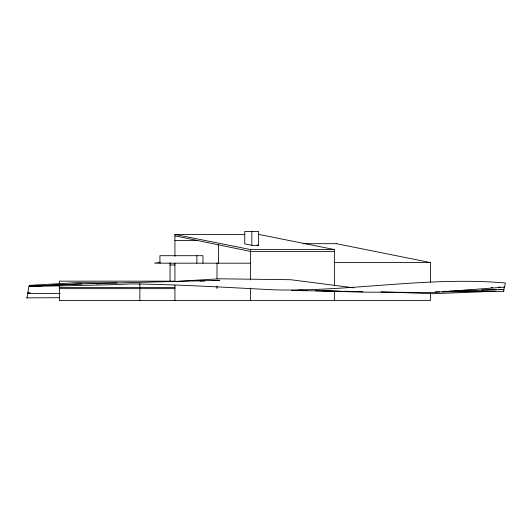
<?xml version="1.0" encoding="UTF-8"?>
<svg xmlns="http://www.w3.org/2000/svg" width="532" height="532" viewBox="0 0 532 532"><rect width="100%" height="100%" fill="white"/><g stroke="black" fill="none" stroke-linecap="round" stroke-linejoin="round"><path stroke-width="0.8" d="M315.296 290.731L362.472 292.141L433.64 292.48L504.529 287.114L505.4 282.997C428.127 276.274 351.373 291.775 274.066 289.84C226.466 287.426 178.845 284.48 131.185 283.902C97.509 285.491 63.813 285.578 30.125 286.509L29.519 285.371L76.701 282.678L117.253 282.918M30.291 292.866L27.817 292.893L27.012 297.76L26.6 297.887L59.744 297.687M442.73 291.789L503.724 291.456L504.263 286.701L504.529 287.114M60.189 293.584L27.91 293.338L28.715 286.469L29.519 285.371M160.159 262.196L154.559 263.187L250.492 263.187M491.069 287.632L492.718 287.519M498.491 287.114L500.14 286.994M170.865 281.721L219.317 278.801L290.758 279.719L353.753 287.832M29.792 286.263L76.967 283.975L219.583 280.311L212.195 280.63M29.965 286.209L81.935 283.935M199.879 281.162L204.807 280.949M495.212 291.263L432.569 293.704L380.832 291.809M33.948 285.405L38.091 285.252M442.511 291.43L447.498 291.27M449.161 291.223L503.99 289.521L499.043 289.621M464.429 290.326L470.195 290.213M481.739 289.973L496.575 289.667M441.972 291.722L476.872 291.27M96.006 283.822L100.142 283.789M435.309 291.822L439.432 291.802M174.928 256.371L174.928 234.432L244.693 234.432M174.928 240.497L197.498 240.497M303.22 243.689L336.417 243.689M251.835 245.338L258.632 245.338L258.632 231.453L244.747 231.453L244.747 243.915L251.835 245.338L251.835 231.453M174.928 234.432L250.492 249.548L334.375 249.548L334.375 285.81M334.375 251.423L250.492 251.423L174.928 235.849M334.129 262.549L430.388 262.549L430.388 282.126M170.047 265.002L175.021 265.002M59.371 287.539L174.928 287.539M59.371 288.65L174.928 288.65M291.563 290.479L362.738 291.676L345.295 291.27M299.602 290.199L307.077 290.379M322.864 290.745L339.476 291.13M297.913 290.206L307.017 290.479M336.104 243.623L430.388 262.549M258.811 234.432L334.375 249.548M257.056 245.019L258.632 245.338M503.458 290.924L503.724 291.456M27.817 292.893L27.91 293.338M430.388 293.411L430.388 300.547L59.371 300.547L59.371 285.145M334.375 291.543L334.375 300.547M250.492 249.548L250.492 279.792M250.492 288.098L250.492 300.547M218.499 244.826L218.499 263.187M216.996 263.187L216.996 278.795M216.996 286.189L216.996 288.65M202.971 263.187L202.971 255.699L159.933 255.699L159.933 263.187M196.88 255.699L196.88 263.187M174.928 263.187L174.928 281.162L59.371 281.162L59.371 283.556M174.928 285.145L174.928 300.547M170.047 262.742L170.047 281.162M139.856 283.556L139.856 300.547"/></g></svg>
